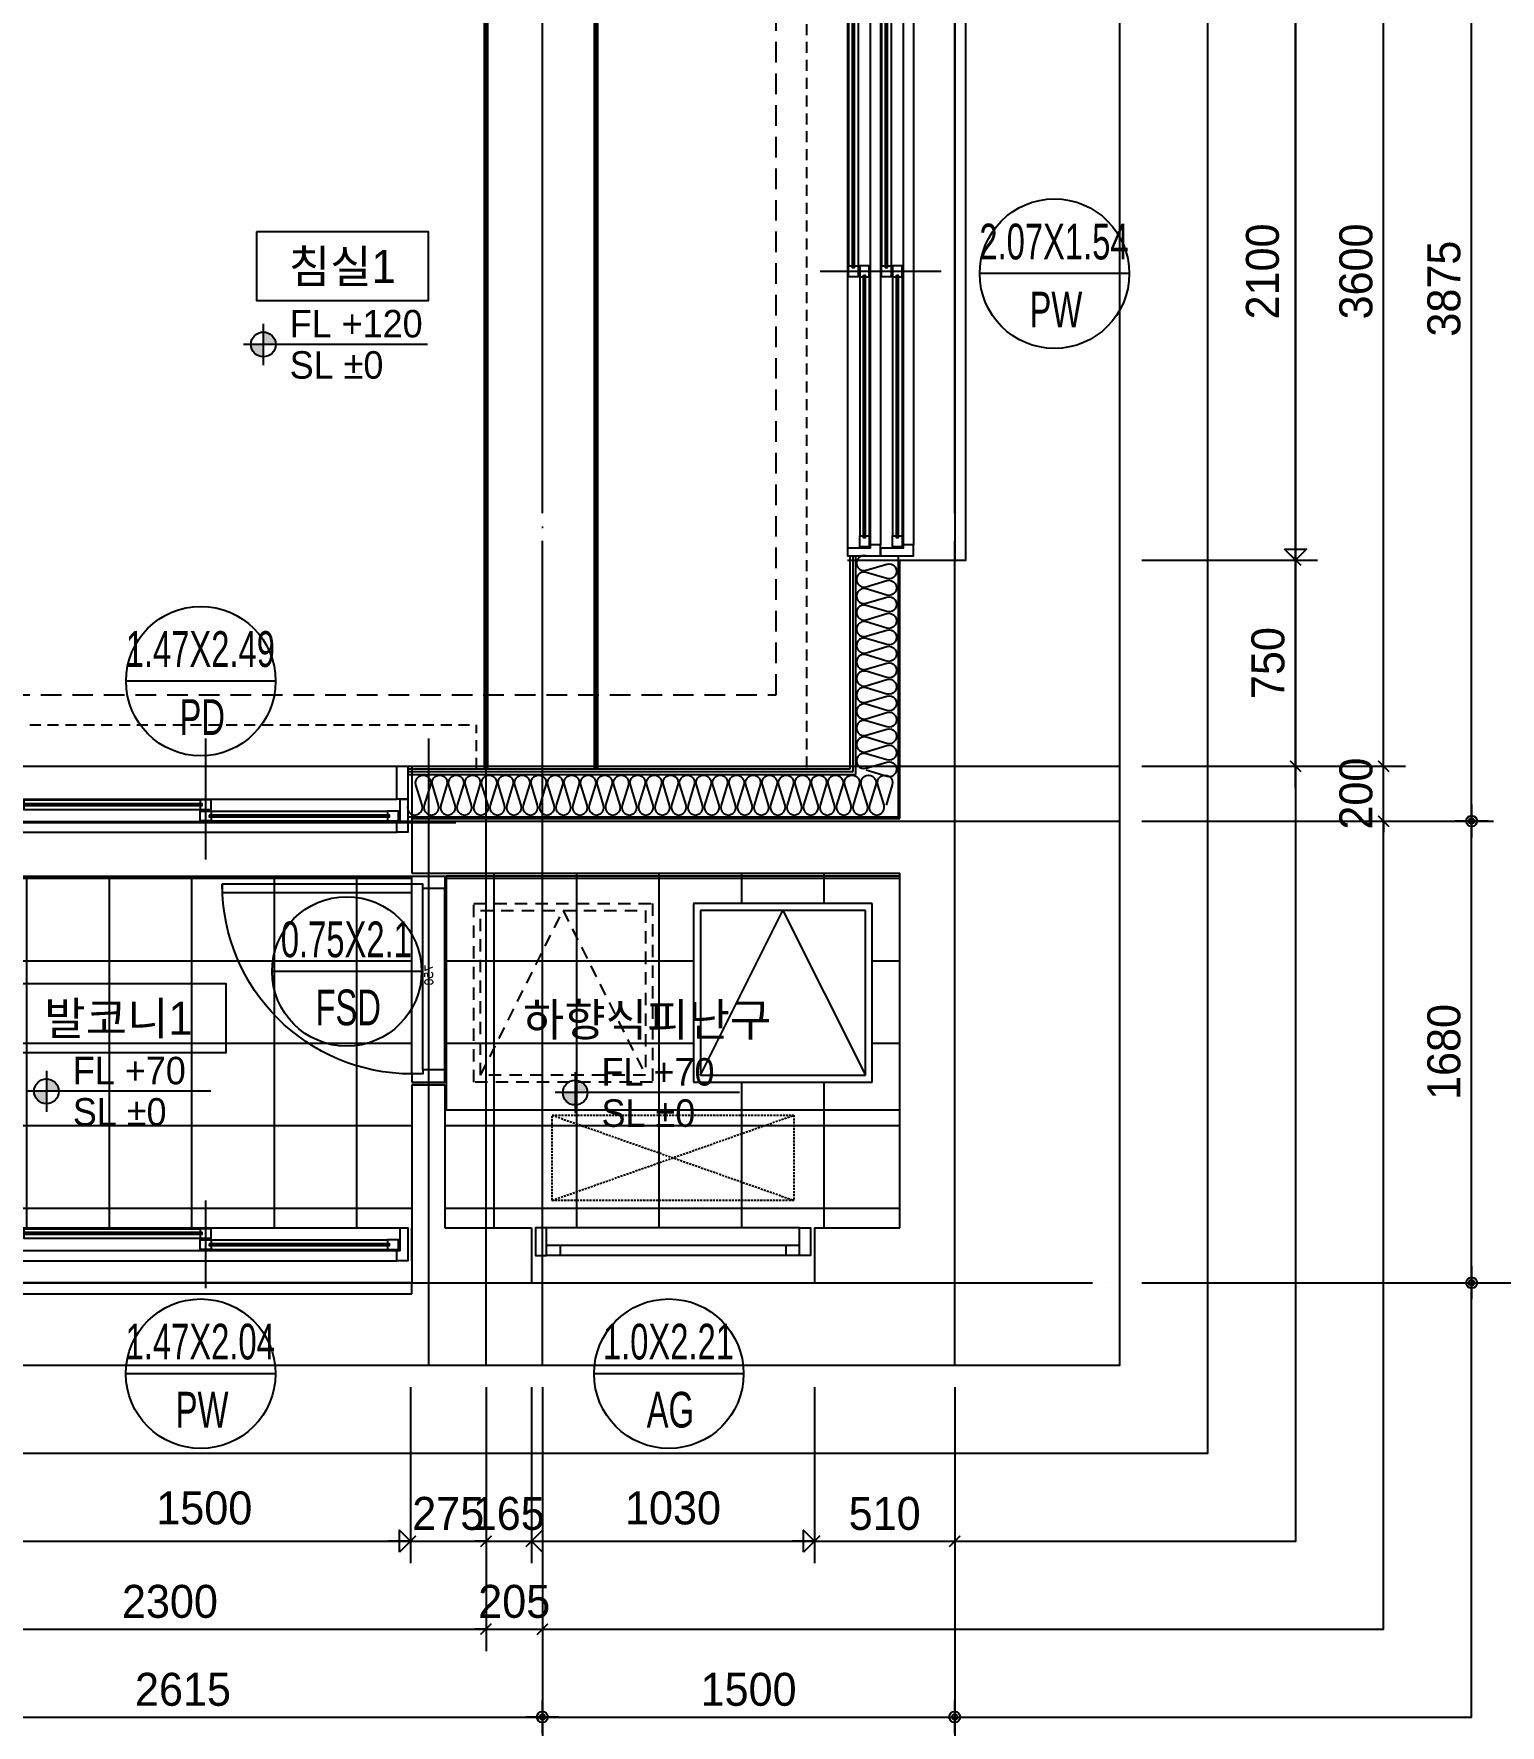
# Model space of a CAD drawing. Header units: millimetres. Extents: x -24416 to 92204, y -190080 to 23760.
# Drawn here: x 69982 to 75316, y -67679 to -61524 of the extents above; entities that cross this region are included whole.
import ezdxf
from ezdxf.enums import TextEntityAlignment as Align
from ezdxf.xclip import XClip

# ---------------------------------------------------------------- set-up
doc = ezdxf.new("R2010")
doc.units = ezdxf.units.MM
doc.header["$LTSCALE"] = 50
doc.header["$XCLIPFRAME"] = 0
for name, pattern in [('AUDIT_D_220706163347-0', [0]), ('CEN', [62, 60, -1, 0, -1]), ('H', [1.3, 0.8, -0.5]), ('HD', [2.5, 1.5, -1]), ('HID', [2.3, 1.5, -0.8]), ('HIDDEN', [9.525, 6.35, -3.175]), ('평면도(기준)$0$CENTER2', [16.25, 15, -0.5, 0.25, -0.5])]:
    doc.linetypes.add(name, pattern=pattern)
doc.layers.get('defpoints').update_dxf_attribs({"color": 139})
for name, color, linetype in [('A-ELE8', 8, 'Continuous'), ('A-레벨', 7, 'AUDIT_D_220706163347-0'), ('A-창호부호', 4, 'Continuous'), ('AA-XXXX-DIMS', 7, 'Continuous'), ('ARDM', 7, 'Continuous'), ('CEN_CON', 1, 'CEN'), ('CEN_WALL', 12, 'CEN'), ('CONC', 2, 'Continuous'), ('dan1', 7, 'HID'), ('DIM', 7, 'AUDIT_D_220706163347-0'), ('DOOR', 4, 'Continuous'), ('ELE3_CON', 7, 'Continuous'), ('ELE4', 4, 'Continuous'), ('ETC', 7, 'Continuous'), ('INS', 8, 'Continuous'), ('SINA-F-FRAME', 4, 'Continuous'), ('WAL', 3, 'Continuous'), ('WAL_DRY', 7, 'Continuous'), ('WIN', 4, 'Continuous'), ('X - 단위세대$0$ETC', 6, 'Continuous'), ('바닥타일', 8, 'Continuous'), ('실명', 3, 'AUDIT_D_220706163347-0'), ('실명박스', 7, 'AUDIT_D_220706163347-0'), ('커튼박스', 6, 'Continuous'), ('평면도(기준)$0$1.EC-F-DOOR', 4, 'Continuous'), ('평면도(기준)$0$1.EC-F-DOOR-F', 4, 'Continuous'), ('확장', 8, 'HIDDEN')]:
    doc.layers.add(name, color=color, linetype=linetype)
for name, color, linetype, plot in [('Def-PrintX', 147, 'Continuous', False), ('Defpoint', 135, 'Continuous', False), ('MC', 135, 'Continuous', False), ('X - 단위세대$0$0_임시', 134, 'Continuous', False)]:
    doc.layers.add(name, color=color, linetype=linetype, plot=plot)
doc.styles.add('HAUD01', font='Dotum.ttf')
doc.styles.get("Standard").update_dxf_attribs({"font": 'txt', "bigfont": 'whgtxt.shx'})
doc.styles.add('맑은고딕', font='malgun.ttf', dxfattribs={"width": 0.9})
doc.dimstyles.new('DIM_40', dxfattribs={"dimscale": 40, "dimtxt": 3, "dimasz": 1, "dimexe": 2, "dimexo": 2, "dimgap": 1, "dimtad": 1, "dimdec": 0, "dimzin": 0, "dimdsep": 46, "dimtxsty": '맑은고딕', "dimblk1": 'DIMDOT', "dimblk2": 'DIMDOT', "dimsah": 1, "dimcen": 0.09, "dimdle": 2, "dimclrd": 7, "dimclre": 7, "dimclrt": 3, "dimadec": 0, "dimazin": 0, "dimtfac": 1, "dimtdec": 0, "dimtix": 1, "dimtmove": 2, "dimatfit": 3, "dimldrblk": 'DIMDOT', "dimfxl": 2, "dimtolj": 1, "dimtzin": 0, "dimarcsym": 0})
doc.dimstyles.new('MCDIM_40', dxfattribs={"dimscale": 40, "dimtxt": 3, "dimasz": 1, "dimexe": 2, "dimexo": 2, "dimgap": 1, "dimtad": 1, "dimdec": 0, "dimzin": 0, "dimdsep": 46, "dimtxsty": '맑은고딕', "dimblk1": 'ARCHTICK', "dimblk2": 'ARCHTICK', "dimsah": 1, "dimcen": 0.09, "dimdle": 2, "dimclrd": 7, "dimclre": 7, "dimclrt": 3, "dimadec": 0, "dimazin": 0, "dimtfac": 1, "dimtdec": 0, "dimtix": 1, "dimtmove": 2, "dimatfit": 3, "dimldrblk": 'ARCHTICK', "dimfxl": 1, "dimtolj": 1, "dimtzin": 0, "dimarcsym": 0})
doc.dimstyles.new('외부80-WIN', dxfattribs={"dimscale": 40, "dimtxt": 3, "dimasz": 1, "dimexe": 2, "dimexo": 2.5, "dimgap": 1.5, "dimtad": 1, "dimdec": 0, "dimzin": 0, "dimdsep": 46, "dimtxsty": '맑은고딕', "dimblk": 'DO2-2', "dimblk1": 'DO2-2', "dimblk2": 'DIMDOT', "dimcen": 0.09, "dimdle": 2, "dimclrd": 7, "dimclre": 7, "dimclrt": 3, "dimadec": 0, "dimazin": 0, "dimtfac": 1, "dimtdec": 0, "dimtix": 1, "dimtmove": 2, "dimatfit": 3, "dimldrblk": 'DO2-2', "dimfxl": 1, "dimtolj": 1, "dimtzin": 0, "dimarcsym": 0})

# ---------------------------------------------------------------- blocks, each defined once
blk = doc.blocks.new('WIN_1500_단창1')
at = {"layer": 'Defpoint'}
for p, q in [((-15, 240), (-15, 0)), ((1485, 240), (1485, 0))]:
    blk.add_line(p, q, dxfattribs=at)
at = {"layer": 'WIN'}
blk.add_line((735, -100), (735, 340), dxfattribs=at)
at = {"layer": 'WIN', "color": 8}
for p, q in [((40, 240), (1430, 240)), ((40, 120), (1430, 120)), ((73, 117), (715, 117)), ((73, 82), (715, 82)), ((755, 76), (1397, 76)), ((40, 38), (1430, 38)), ((755, 41), (1397, 41)), ((40, 0), (1430, 0))]:
    blk.add_line(p, q, dxfattribs=at)
at = {"layer": 'WIN'}
for points in [[(40, 240), (0, 240), (0, 120), (40, 120), (40, 240)], [(1430, 240), (1470, 240), (1470, 120), (1430, 120), (1430, 240)], [(40, 38), (28, 38), (28, 120), (0, 120), (0, 0), (40, 0), (40, 38)], [(73, 96.5), (73, 82), (33, 82), (33, 117), (73, 117), (73, 102.5)], [(66, 102.5), (66, 96.5), (722, 96.5), (722, 102.5), (66, 102.5)], [(715, 96.5), (715, 82), (755, 82), (755, 117), (715, 117), (715, 102.5)], [(755, 55.5), (755, 41), (715, 41), (715, 76), (755, 76), (755, 61.5)], [(1397, 55.5), (1397, 41), (1437, 41), (1437, 76), (1397, 76), (1397, 61.5)], [(1430, 38), (1442, 38), (1442, 120), (1470, 120), (1470, 0), (1430, 0), (1430, 38)], [(748, 61.5), (748, 55.5), (1404, 55.5), (1404, 61.5), (748, 61.5)]]:
    blk.add_lwpolyline(points, dxfattribs=at)
blk = doc.blocks.new('A$C24669fbc')
at = {"layer": 'Defpoint'}
blk.add_lwpolyline([(1650, 850), (0, 850), (0, 0), (1650, 0)], close=True, dxfattribs=at)
at = {"layer": 'ETC', "linetype": 'HD', "ltscale": 0.6}
for points in [[(100, 750), (750, 750), (750, 100), (100, 100)], [(125, 725), (725, 725), (725, 125), (125, 125)]]:
    blk.add_lwpolyline(points, close=True, dxfattribs=at)
at = {"layer": 'ETC', "linetype": 'HD', "ltscale": 10}
for points in [[(1550, 750), (900, 750), (900, 100), (1550, 100)], [(1525, 725), (925, 725), (925, 125), (1525, 125)]]:
    blk.add_lwpolyline(points, close=True, dxfattribs=at)
at = {"layer": 'ETC', "linetype": 'HD', "ltscale": 0.6}
blk.add_lwpolyline([(125, 125), (425, 725), (725, 125)], dxfattribs=at)
at = {"layer": 'ETC', "linetype": 'HD', "ltscale": 10}
blk.add_lwpolyline([(925, 125), (1225, 725), (1525, 125)], dxfattribs=at)
blk = doc.blocks.new('WIN_이중창_2100')
at = {"layer": 'Defpoint'}
for p, q in [((-15, 240), (-15, 0)), ((2085, 240), (2085, 0))]:
    blk.add_line(p, q, dxfattribs=at)
at = {"layer": 'WIN'}
blk.add_line((1035, -100), (1035, 340), dxfattribs=at)
at = {"layer": 'WIN', "color": 8}
for p, q in [((2042, 240), (28, 240)), ((1015, 196), (73, 196)), ((1997, 237), (1055, 237)), ((1997, 202), (1055, 202)), ((2030, 158), (40, 158)), ((1015, 161), (73, 161)), ((2030, 120), (40, 120)), ((1015, 76), (73, 76)), ((1997, 117), (1055, 117)), ((1997, 82), (1055, 82)), ((2030, 38), (40, 38)), ((2030, 0), (40, 0)), ((1015, 41), (73, 41))]:
    blk.add_line(p, q, dxfattribs=at)
at = {"layer": 'WIN'}
for points in [[(40, 158), (28, 158), (28, 240), (0, 240), (0, 120), (40, 120), (40, 158)], [(73, 175.5), (73, 161), (33, 161), (33, 196), (73, 196), (73, 181.5)], [(1055, 216.5), (1055, 202), (1015, 202), (1015, 237), (1055, 237), (1055, 222.5)], [(1015, 175.5), (1015, 161), (1055, 161), (1055, 196), (1015, 196), (1015, 181.5)], [(2004, 222.5), (2004, 216.5), (1048, 216.5), (1048, 222.5), (2004, 222.5)], [(1997, 216.5), (1997, 202), (2037, 202), (2037, 237), (1997, 237), (1997, 222.5)], [(2030, 158), (2042, 158), (2042, 240), (2070, 240), (2070, 120), (2030, 120), (2030, 158)], [(1022, 181.5), (1022, 175.5), (66, 175.5), (66, 181.5), (1022, 181.5)], [(40, 38), (28, 38), (28, 120), (0, 120), (0, 0), (40, 0), (40, 38)], [(73, 55.5), (73, 41), (33, 41), (33, 76), (73, 76), (73, 61.5)], [(1055, 96.5), (1055, 82), (1015, 82), (1015, 117), (1055, 117), (1055, 102.5)], [(1015, 55.5), (1015, 41), (1055, 41), (1055, 76), (1015, 76), (1015, 61.5)], [(2004, 102.5), (2004, 96.5), (1048, 96.5), (1048, 102.5), (2004, 102.5)], [(1997, 96.5), (1997, 82), (2037, 82), (2037, 117), (1997, 117), (1997, 102.5)], [(2030, 38), (2042, 38), (2042, 120), (2070, 120), (2070, 0), (2030, 0), (2030, 38)], [(1022, 61.5), (1022, 55.5), (66, 55.5), (66, 61.5), (1022, 61.5)]]:
    blk.add_lwpolyline(points, dxfattribs=at)
blk = doc.blocks.new('실외기창_1000')
at = {"layer": 'WIN', "color": 8}
blk.add_line((960, 100), (40, 100), dxfattribs=at)
at = {"layer": 'WIN'}
for p, q in [((960, 36), (40, 36)), ((960, 0), (40, 0)), ((90, 36), (90, 0)), ((910, 36), (910, 0))]:
    blk.add_line(p, q, dxfattribs=at)
for points in [[(40, 100), (0, 100), (0, 0), (40, 0)], [(960, 100), (1000, 100), (1000, 0), (960, 0)]]:
    blk.add_lwpolyline(points, close=True, dxfattribs=at)
blk = doc.blocks.new('A$C8273e713')
at = {"layer": 'A-ELE8', "linetype": 'HID', "ltscale": 0.1}
for p, q in [((0, 310), (880, 0)), ((0, 0), (880, 310))]:
    blk.add_line(p, q, dxfattribs=at)
blk.add_lwpolyline([(0, 310), (880, 310), (880, 0), (0, 0)], close=True, dxfattribs=at)
blk = doc.blocks.new('insul1')
blk.add_lwpolyline([(0, 0.25, 1.344031), (0.35, 0.25), (0.2, 0.75, -1.344031), (0.55, 0.75), (0.4, 0.25)], format="xyb")
blk = doc.blocks.new('SD_750')
at = {"layer": 'DOOR'}
for p, q in [((720, 120), (30, 120)), ((705, 80), (45, 80)), ((705, 0), (45, 0))]:
    blk.add_line(p, q, dxfattribs=at)
for points in [[(30, 120), (30, 810), (60, 810), (60, 120), (30, 120)], [(0, 120), (0, 0), (45, 0), (45, 80), (30, 80), (30, 120), (0, 120)], [(750, 120), (750, 0), (705, 0), (705, 80), (720, 80), (720, 120), (750, 120)]]:
    blk.add_lwpolyline(points, dxfattribs=at)
blk.add_arc((30, 120), 690, 0, 90, dxfattribs=at)
at = {"layer": 'X - 단위세대$0$0_임시'}
for p, q in [((-10, 120), (-10, 0)), ((760, 120), (760, 0))]:
    blk.add_line(p, q, dxfattribs=at)
at = {"layer": 'Def-PrintX'}
blk.add_text('750', height=30, dxfattribs=at).set_placement((360, 58.1), align=Align.MIDDLE)
blk = doc.blocks.new('WIN_1500_단창2')
at = {"layer": 'Defpoint'}
for p, q in [((-15, 120), (-15, 0)), ((1485, 120), (1485, 0))]:
    blk.add_line(p, q, dxfattribs=at)
at = {"layer": 'WIN'}
blk.add_line((735, 220), (735, -100), dxfattribs=at)
at = {"layer": 'WIN', "color": 8}
for p, q in [((1430, 120), (40, 120)), ((1430, 82), (40, 82)), ((715, 79), (73, 79)), ((1442, 0), (28, 0)), ((715, 44), (73, 44)), ((1397, 38), (755, 38)), ((1397, 3), (755, 3))]:
    blk.add_line(p, q, dxfattribs=at)
at = {"layer": 'WIN'}
for points in [[(40, 82), (28, 82), (28, 0), (0, 0), (0, 120), (40, 120), (40, 82)], [(73, 64.5), (73, 79), (33, 79), (33, 44), (73, 44), (73, 58.5)], [(722, 58.5), (722, 64.5), (66, 64.5), (66, 58.5), (722, 58.5)], [(715, 64.5), (715, 79), (755, 79), (755, 44), (715, 44), (715, 58.5)], [(1430, 82), (1442, 82), (1442, 0), (1470, 0), (1470, 120), (1430, 120), (1430, 82)], [(755, 23.5), (755, 38), (715, 38), (715, 3), (755, 3), (755, 17.5)], [(1404, 17.5), (1404, 23.5), (748, 23.5), (748, 17.5), (1404, 17.5)], [(1397, 23.5), (1397, 38), (1437, 38), (1437, 3), (1397, 3), (1397, 17.5)]]:
    blk.add_lwpolyline(points, dxfattribs=at)
blk = doc.blocks.new('A$C65D858C3')
at = {"layer": '평면도(기준)$0$1.EC-F-DOOR', "color": 8}
for points in [[(80.8, 920), (80.8, 970), (260.8, 970), (260.8, 950), (100.8, 950), (100.8, 920)], [(80.8, 863.9), (80.8, 813.9), (260.8, 813.9), (260.8, 833.9), (100.8, 833.9), (100.8, 863.9)]]:
    blk.add_lwpolyline(points, dxfattribs=at)
at = {"layer": '평면도(기준)$0$1.EC-F-DOOR'}
blk.add_lwpolyline([(840.4, 910), (0.8, 910), (0.8, 874), (840.4, 874), (840.4, 910)], dxfattribs=at)
at = {"layer": '평면도(기준)$0$1.EC-F-DOOR', "color": 8}
for points in [[(120.8, 910), (60.8, 910), (60.8, 920), (120.8, 920)], [(120.8, 874), (60.8, 874), (60.8, 864), (120.8, 864)]]:
    blk.add_lwpolyline(points, close=True, dxfattribs=at)
at = {"layer": '평면도(기준)$0$1.EC-F-DOOR', "color": 1, "linetype": '평면도(기준)$0$CENTER2', "ltscale": 6}
blk.add_arc((840.6, 910.6), 840.6, 182.49818, 269.98243, dxfattribs=at)
at = {"layer": '평면도(기준)$0$1.EC-F-DOOR-F'}
for points in [[(828.4, 980), (828.4, 920), (840.4, 920), (840.4, 980)], [(1050.4, 940), (1050.4, 910), (840.4, 910), (840.4, 940)], [(1050.4, 920), (1050.4, 940), (1050.4, 980), (1068.4, 980), (1068.4, 920)], [(1040.4, 910), (1040.4, 900), (880.4, 900), (880.4, 910)], [(1050.4, 40), (1050.4, 70), (840.4, 70), (840.4, 40)], [(1040.4, 70), (1040.4, 80), (880.4, 80), (880.4, 70)], [(828.4, 60), (828.4, 0), (840.4, 0), (840.4, 60)]]:
    blk.add_lwpolyline(points, close=True, dxfattribs=at)
blk.add_lwpolyline([(1068.4, 0), (1068.4, 60), (1050.4, 60), (1050.4, 10), (1065.4, 10), (1065.4, 0), (1068.4, 0)], dxfattribs=at)
blk = doc.blocks.new('U-84B(확장)')
at = {"layer": '바닥타일'}
h = blk.add_hatch(dxfattribs=at)
h.set_pattern_fill('_USER', color=256, scale=300, double=1, pattern_type=0)
h.set_pattern_definition([(2e-15, (498656.77, 179302.88), (0, 300), []), (90, (498656.77, 179302.88), (-300, 2e-14), [])])
h.paths.add_polyline_path([(11135, 1180), (10935, 1180), (10935, 200), (12925, 200), (12925, 1480), (11135, 1480)])
h = blk.add_hatch(dxfattribs=at)
h.set_pattern_fill('_USER', color=256, scale=300, double=1, pattern_type=0)
h.set_pattern_definition([(2e-15, (499156.77, 179302.88), (0, 300), []), (90, (499156.77, 179302.88), (-300, 2e-14), [])])
h.paths.add_polyline_path([(13950, 1380), (14600, 1380), (14600, 730), (13950, 730)], flags=16)
h.paths.add_polyline_path([(14700, 200), (14700, 1490), (13045, 1490), (13045, 200)])
at = {"layer": 'CEN_CON'}
for p, q in [((14900, -300), (14900, 12030)), ((12825, 1680), (15500, 1680)), ((0, 0), (15500, 0))]:
    blk.add_line(p, q, dxfattribs=at)
at = {"layer": 'CEN_WALL'}
for p, q in [((13400, -300), (13400, 5980)), ((12985, 1980), (12985, -300)), ((10575, 1675), (13085, 1675))]:
    blk.add_line(p, q, dxfattribs=at)
at = {"layer": 'CONC'}
for p, q in [((14700, 1690), (14700, 2630)), ((14700, 2630), (14900, 2630)), ((14900, 0), (14900, 2630)), ((12925, 1690), (14700, 1690)), ((12925, 1690), (12925, 1490)), ((12925, 1490), (14700, 1490)), ((14700, 200), (14700, 1490)), ((12925, 720), (12925, 0)), ((13045, 720), (12925, 720)), ((13045, 720), (13045, 200)), ((13045, 200), (13360, 200)), ((13360, 200), (13360, 0)), ((14390, 200), (14700, 200)), ((14390, 200), (14390, 0)), ((12925, 0), (13360, 0)), ((14390, 0), (14900, 0))]:
    blk.add_line(p, q, dxfattribs=at)
at = {"layer": 'dan1'}
blk.add_lwpolyline([(10885, 2140), (14250, 2140), (14250, 8110), (11335, 8110), (11335, 7210), (10885, 7210)], dxfattribs=at)
at = {"layer": 'ELE3_CON'}
for p, q in [((14900, 4730), (14900, 2630)), ((11425, 0), (12925, 0)), ((13360, 0), (14390, 0))]:
    blk.add_line(p, q, dxfattribs=at)
at = {"layer": 'ELE4'}
blk.add_line((11445, 1480), (12925, 1480), dxfattribs=at)
at = {"layer": 'INS'}
for p, q in [((14540, 1850), (14540, 2645)), ((14695, 1695), (14695, 2645)), ((12910, 1850), (14540, 1850)), ((12910, 1695), (14695, 1695))]:
    blk.add_line(p, q, dxfattribs=at)
at = {"layer": 'MC'}
for p, q in [((13195, -300), (13195, 5980)), ((10575, 1880), (15500, 1880))]:
    blk.add_line(p, q, dxfattribs=at)
at = {"layer": 'WAL'}
blk.add_line((13025, 720), (12945, 720), dxfattribs=at)
at = {"layer": 'WAL_DRY'}
for p, q in [((14520, 1870), (14520, 2645)), ((14530, 1860), (14530, 2645)), ((12910, 1870), (14520, 1870)), ((12910, 1860), (14530, 1860))]:
    blk.add_line(p, q, dxfattribs=at)
at = {"layer": 'X - 단위세대$0$ETC'}
for points in [[(14940, 4730), (14900, 4730), (14900, 2630), (14940, 2630), (14940, 4730)], [(12925, -40), (12925, 0), (11425, 0), (11425, -40), (12925, -40)]]:
    blk.add_lwpolyline(points, dxfattribs=at)
at = {"layer": '커튼박스', "linetype": 'H'}
for p, q in [((14360, 5490), (14360, 1870)), ((10885, 2030), (13160, 2030)), ((13160, 1870), (13160, 2030))]:
    blk.add_line(p, q, dxfattribs=at)
at = {"layer": '확장', "ltscale": 0.5, "const_width": 20, "flags": 128}
for points in [[(12975, 8380), (12975, 5880), (13595, 5880), (13595, 1870)], [(12565, 5480), (13195, 5480), (13195, 1870)]]:
    blk.add_lwpolyline(points, dxfattribs=at)
blk.add_blockref('실외기창_1000', (13375, 100))
at = {"layer": 'A-ELE8', "linetype": 'HID', "ltscale": 0.1}
blk.add_blockref('A$C8273e713', (13435, 300), dxfattribs=at)
at = {"layer": 'DOOR', "xscale": -1, "rotation": 90}
blk.add_blockref('SD_750', (13045, 1480), dxfattribs=at)
at = {"layer": 'ETC', "linetype": 'HD', "ltscale": 10}
blk.add_blockref('A$C24669fbc', (13050, 630), dxfattribs=at)
at = {"layer": 'INS', "xscale": 150, "yscale": 150, "zscale": 150, "rotation": 270, "row_count": 1, "column_count": 13, "row_spacing": 0, "column_spacing": 60}
blk.add_blockref('insul1', (14540, 2645), dxfattribs=at)
at = {"layer": 'INS', "xscale": 150, "yscale": 150, "zscale": 150, "row_count": 1, "column_count": 29, "row_spacing": 0, "column_spacing": 60}
blk.add_blockref('insul1', (12910, 1700), dxfattribs=at)
at = {"layer": 'SINA-F-FRAME', "xscale": -1}
blk.add_blockref('A$C65D858C3', (11725.4, 4510), dxfattribs=at)
at = {"layer": 'WIN'}
for name, p, rotation in [('WIN_이중창_2100', (14750, 2645), 90), ('WIN_1500_단창2', (12910, 200), 180)]:
    blk.add_blockref(name, p, dxfattribs=dict(at, rotation=rotation))
blk.add_blockref('WIN_1500_단창1', (11440, 1640), dxfattribs=at)
blk = doc.blocks.new('A$C4D377245')
at = {"layer": 'A-창호부호'}
blk.add_line((675.4, 345), (14.6, 345), dxfattribs=at)
blk.add_circle((345, 345), 330.4, dxfattribs=at)
blk = doc.blocks.new('A$Cb33ca4a3')
at = {"layer": 'A-레벨'}
h = blk.add_hatch(color=256, dxfattribs=at)
h.paths.add_polyline_path([(70816.8, -86459.5), (70816.8, -86414.5), (70771.8, -86414.5, 0.414214)])
h.paths.add_polyline_path([(70816.8, -86369.5), (70816.8, -86414.5), (70861.8, -86414.5, 0.414214)])
h = blk.add_hatch(color=256, dxfattribs=at)
h.paths.add_polyline_path([(70027.9, -89177.2), (70027.9, -89132.2), (69982.9, -89132.2, 0.414214)])
h.paths.add_polyline_path([(70027.9, -89087.2), (70027.9, -89132.2), (70072.9, -89132.2, 0.414214)])
h = blk.add_hatch(color=256, dxfattribs=at)
h.paths.add_polyline_path([(71951.1, -89181.9), (71951.1, -89136.9), (71906.1, -89136.9, 0.414214)])
h.paths.add_polyline_path([(71951.1, -89091.9), (71951.1, -89136.9), (71996.1, -89136.9, 0.414214)])
for p, q in [((70816.8, -86339.5), (70816.8, -86489.5)), ((71414.4, -86414.5), (70744.8, -86414.5)), ((70027.9, -89057.2), (70027.9, -89207.2)), ((71951.1, -89061.9), (71951.1, -89211.9)), ((70625.5, -89132.2), (69955.9, -89132.2)), ((72548.8, -89136.9), (71879.1, -89136.9))]:
    blk.add_line(p, q, dxfattribs=at)
for centre in [(70816.8, -86414.5), (70027.9, -89132.2), (71951.1, -89136.9)]:
    blk.add_circle(centre, 45, dxfattribs=at)
at = {"layer": 'A-레벨', "color": 4, "style": 'HAUD01'}
for s, p in [('FL +120', (70912.8, -86388.9)), ('SL %%P0', (70912.8, -86539.1)), ('FL +70', (70123.9, -89106.7)), ('FL +70', (72047.2, -89111.3)), ('SL %%P0', (70123.9, -89256.9)), ('SL %%P0', (72047.2, -89261.5))]:
    blk.add_text(s, height=100, dxfattribs=at).set_placement(p)
blk = doc.blocks.new('DIMDOT')
at = {"layer": 'AA-XXXX-DIMS'}
for p, q in [((-1.5, 0), (1.5, 0)), ((0, -1.5), (0, 1.5))]:
    blk.add_line(p, q, dxfattribs=at)
for radius in [0.5, 0.25]:
    blk.add_circle((0, 0), radius, dxfattribs=at)
blk = doc.blocks.new('*D424')
at = {"layer": 'defpoints', "color": 0, "transparency": 16777216}
for p in [(23778.2, -77979), (25378.2, -77979), (23778.2, -89829)]:
    blk.add_point(p, dxfattribs=at)
at = {"layer": 'DIM', "color": 7, "lineweight": -2, "transparency": 16777216}
for p, q in [((23858.2, -77979), (25458.2, -77979)), ((25378.2, -89789), (25378.2, -78019)), ((23858.2, -89829), (25458.2, -89829))]:
    blk.add_line(p, q, dxfattribs=at)
at = {"layer": 'DIM', "color": 7, "lineweight": -2, "transparency": 16777216, "xscale": 40, "yscale": 40, "zscale": 40}
for p, rotation in [((25378.2, -77979), 90), ((25378.2, -89829), 270)]:
    blk.add_blockref('DIMDOT', p, dxfattribs=dict(at, rotation=rotation))
at = {"layer": 'DIM', "color": 3, "transparency": 16777216, "insert": (25278.1, -83904), "char_height": 120, "attachment_point": 5, "rotation": 90, "style": 'HAUD01'}
blk.add_mtext('\\A1;11850', dxfattribs=at)
blk = doc.blocks.new('*D425')
at = {"layer": 'defpoints', "color": 0, "transparency": 16777216}
for p in [(23778.2, -88149), (25058.2, -88149), (23778.2, -89829)]:
    blk.add_point(p, dxfattribs=at)
at = {"layer": 'DIM', "color": 7, "lineweight": -2, "transparency": 16777216}
for p, q in [((23858.2, -88149), (25138.2, -88149)), ((25058.2, -89789), (25058.2, -88189)), ((23858.2, -89829), (25138.2, -89829))]:
    blk.add_line(p, q, dxfattribs=at)
at = {"layer": 'DIM', "color": 7, "lineweight": -2, "transparency": 16777216, "xscale": 40, "yscale": 40, "zscale": 40}
for p, rotation in [((25058.2, -88149), 90), ((25058.2, -89829), 270)]:
    blk.add_blockref('DIMDOT', p, dxfattribs=dict(at, rotation=rotation))
at = {"layer": 'DIM', "color": 3, "transparency": 16777216, "insert": (24958.1, -88989), "char_height": 120, "attachment_point": 5, "rotation": 90, "style": 'HAUD01'}
blk.add_mtext('\\A1;1680', dxfattribs=at)
blk = doc.blocks.new('*D426')
at = {"layer": 'defpoints', "color": 0, "transparency": 16777216}
for p in [(23778.2, -84274), (25058.2, -84274), (23778.2, -88149)]:
    blk.add_point(p, dxfattribs=at)
at = {"layer": 'DIM', "color": 7, "lineweight": -2, "transparency": 16777216}
for p, q in [((23858.2, -84274), (25138.2, -84274)), ((25058.2, -88109), (25058.2, -84314)), ((23858.2, -88149), (25138.2, -88149))]:
    blk.add_line(p, q, dxfattribs=at)
at = {"layer": 'DIM', "color": 7, "lineweight": -2, "transparency": 16777216, "xscale": 40, "yscale": 40, "zscale": 40}
for p, rotation in [((25058.2, -84274), 90), ((25058.2, -88149), 270)]:
    blk.add_blockref('DIMDOT', p, dxfattribs=dict(at, rotation=rotation))
at = {"layer": 'DIM', "color": 3, "transparency": 16777216, "insert": (24958.1, -86211.5), "char_height": 120, "attachment_point": 5, "rotation": 90, "style": 'HAUD01'}
blk.add_mtext('\\A1;3875', dxfattribs=at)
blk = doc.blocks.new('_ArchTick')
at = {"color": 0, "linetype": 'ByBlock', "const_width": 0.15}
blk.add_lwpolyline([(-0.5, -0.5), (0.5, 0.5)], dxfattribs=at)
blk = doc.blocks.new('*D430')
at = {"layer": 'defpoints', "color": 0, "transparency": 16777216}
for p in [(23778.2, -87949), (24738.2, -87949), (23778.2, -88149)]:
    blk.add_point(p, dxfattribs=at)
at = {"layer": 'DIM', "color": 7, "lineweight": -2, "transparency": 16777216}
for p, q in [((24738.2, -87949), (24738.2, -87909)), ((23858.2, -87949), (24818.2, -87949)), ((24738.2, -88149), (24738.2, -87949)), ((23858.2, -88149), (24818.2, -88149)), ((24738.2, -88149), (24738.2, -88189))]:
    blk.add_line(p, q, dxfattribs=at)
at = {"layer": 'DIM', "color": 7, "lineweight": -2, "transparency": 16777216, "xscale": 40, "yscale": 40, "zscale": 40}
for p, rotation in [((24738.2, -87949), 270), ((24738.2, -88149), 90)]:
    blk.add_blockref('_ArchTick', p, dxfattribs=dict(at, rotation=rotation))
at = {"layer": 'DIM', "color": 3, "transparency": 16777216, "insert": (24638.1, -88049), "char_height": 120, "attachment_point": 5, "rotation": 90, "style": 'HAUD01'}
blk.add_mtext('\\A1;200', dxfattribs=at)
blk = doc.blocks.new('*D431')
at = {"layer": 'defpoints', "color": 0, "transparency": 16777216}
for p in [(23778.2, -84349), (24738.2, -84349), (23778.2, -87949)]:
    blk.add_point(p, dxfattribs=at)
at = {"layer": 'DIM', "color": 7, "lineweight": -2, "transparency": 16777216}
for p, q in [((24738.2, -88029), (24738.2, -84269)), ((23858.2, -84349), (24818.2, -84349)), ((23858.2, -87949), (24818.2, -87949))]:
    blk.add_line(p, q, dxfattribs=at)
at = {"layer": 'DIM', "color": 7, "lineweight": -2, "transparency": 16777216, "xscale": 40, "yscale": 40, "zscale": 40}
for p, rotation in [((24738.2, -84349), 90), ((24738.2, -87949), 270)]:
    blk.add_blockref('_ArchTick', p, dxfattribs=dict(at, rotation=rotation))
at = {"layer": 'DIM', "color": 3, "transparency": 16777216, "insert": (24638.1, -86149), "char_height": 120, "attachment_point": 5, "rotation": 90, "style": 'HAUD01'}
blk.add_mtext('\\A1;3600', dxfattribs=at)
blk = doc.blocks.new('*D433')
at = {"layer": 'defpoints', "color": 0, "transparency": 16777216}
for p in [(23778.2, -87199), (24418.2, -87199), (23778.2, -87949)]:
    blk.add_point(p, dxfattribs=at)
at = {"layer": 'DIM', "color": 7, "lineweight": -2, "transparency": 16777216}
for p, q in [((24418.2, -88029), (24418.2, -87119)), ((23858.2, -87199), (24498.2, -87199)), ((23858.2, -87949), (24498.2, -87949))]:
    blk.add_line(p, q, dxfattribs=at)
at = {"layer": 'DIM', "color": 7, "lineweight": -2, "transparency": 16777216, "xscale": 40, "yscale": 40, "zscale": 40}
for p, rotation in [((24418.2, -87199), 90), ((24418.2, -87949), 270)]:
    blk.add_blockref('_ArchTick', p, dxfattribs=dict(at, rotation=rotation))
at = {"layer": 'DIM', "color": 3, "transparency": 16777216, "insert": (24318.1, -87574), "char_height": 120, "attachment_point": 5, "rotation": 90, "style": 'HAUD01'}
blk.add_mtext('\\A1;750', dxfattribs=at)
blk = doc.blocks.new('DO2-2')
at = {"layer": 'ARDM'}
blk.add_line((0, 0), (-2, 0), dxfattribs=at)
blk.add_lwpolyline([(-1, -1), (-1, 1), (0, 0)], close=True, dxfattribs=at)
blk = doc.blocks.new('*D434')
at = {"layer": 'defpoints', "color": 0, "transparency": 16777216}
for p in [(23778.2, -85099), (24418.2, -85099), (23778.2, -87199)]:
    blk.add_point(p, dxfattribs=at)
at = {"layer": 'DIM', "color": 7, "lineweight": -2, "transparency": 16777216}
for p, q in [((23878.2, -85099), (24498.2, -85099)), ((24418.2, -87159), (24418.2, -85139)), ((23878.2, -87199), (24498.2, -87199))]:
    blk.add_line(p, q, dxfattribs=at)
at = {"layer": 'DIM', "color": 7, "lineweight": -2, "transparency": 16777216, "xscale": 40, "yscale": 40, "zscale": 40}
for p, rotation in [((24418.2, -85099), 90), ((24418.2, -87199), 270)]:
    blk.add_blockref('DO2-2', p, dxfattribs=dict(at, rotation=rotation))
at = {"layer": 'DIM', "color": 3, "transparency": 16777216, "insert": (24298.1, -86149), "char_height": 120, "attachment_point": 5, "rotation": 90, "style": 'HAUD01'}
blk.add_mtext('\\A1;2100', dxfattribs=at)
blk = doc.blocks.new('*D442')
at = {"layer": 'defpoints', "color": 0, "transparency": 16777216}
for p in [(8278.2, -90129), (23178.2, -90129), (23178.2, -91729)]:
    blk.add_point(p, dxfattribs=at)
at = {"layer": 'DIM', "color": 7, "lineweight": -2, "transparency": 16777216}
for p, q in [((8278.2, -90209), (8278.2, -91809)), ((23178.2, -90209), (23178.2, -91809)), ((8318.2, -91729), (23138.2, -91729))]:
    blk.add_line(p, q, dxfattribs=at)
at = {"layer": 'DIM', "color": 7, "lineweight": -2, "transparency": 16777216, "xscale": 40, "yscale": 40, "zscale": 40, "rotation": 180}
blk.add_blockref('DIMDOT', (8278.2, -91729), dxfattribs=at)
at = {"layer": 'DIM', "color": 7, "lineweight": -2, "transparency": 16777216, "xscale": 40, "yscale": 40, "zscale": 40}
blk.add_blockref('DIMDOT', (23178.2, -91729), dxfattribs=at)
at = {"layer": 'DIM', "color": 3, "transparency": 16777216, "insert": (15728.2, -91628.9), "char_height": 120, "attachment_point": 5, "style": 'HAUD01'}
blk.add_mtext('\\A1;14900', dxfattribs=at)
blk = doc.blocks.new('*D446')
at = {"layer": 'defpoints', "color": 0, "transparency": 16777216}
for p in [(19063.2, -90129), (21678.2, -90129), (21678.2, -91409)]:
    blk.add_point(p, dxfattribs=at)
at = {"layer": 'DIM', "color": 7, "lineweight": -2, "transparency": 16777216}
for p, q in [((19063.2, -90209), (19063.2, -91489)), ((21678.2, -90209), (21678.2, -91489)), ((19103.2, -91409), (21638.2, -91409))]:
    blk.add_line(p, q, dxfattribs=at)
at = {"layer": 'DIM', "color": 7, "lineweight": -2, "transparency": 16777216, "xscale": 40, "yscale": 40, "zscale": 40, "rotation": 180}
blk.add_blockref('DIMDOT', (19063.2, -91409), dxfattribs=at)
at = {"layer": 'DIM', "color": 7, "lineweight": -2, "transparency": 16777216, "xscale": 40, "yscale": 40, "zscale": 40}
blk.add_blockref('DIMDOT', (21678.2, -91409), dxfattribs=at)
at = {"layer": 'DIM', "color": 3, "transparency": 16777216, "insert": (20370.7, -91308.9), "char_height": 120, "attachment_point": 5, "style": 'HAUD01'}
blk.add_mtext('\\A1;2615', dxfattribs=at)
blk = doc.blocks.new('*D457')
at = {"layer": 'defpoints', "color": 0, "transparency": 16777216}
for p in [(19173.2, -90129), (21473.2, -90129), (21473.2, -91089)]:
    blk.add_point(p, dxfattribs=at)
at = {"layer": 'DIM', "color": 7, "lineweight": -2, "transparency": 16777216}
for p, q in [((19173.2, -90209), (19173.2, -91169)), ((21473.2, -90209), (21473.2, -91169)), ((19093.2, -91089), (21553.2, -91089))]:
    blk.add_line(p, q, dxfattribs=at)
at = {"layer": 'DIM', "color": 7, "lineweight": -2, "transparency": 16777216, "xscale": 40, "yscale": 40, "zscale": 40, "rotation": 180}
blk.add_blockref('_ArchTick', (19173.2, -91089), dxfattribs=at)
at = {"layer": 'DIM', "color": 7, "lineweight": -2, "transparency": 16777216, "xscale": 40, "yscale": 40, "zscale": 40}
blk.add_blockref('_ArchTick', (21473.2, -91089), dxfattribs=at)
at = {"layer": 'DIM', "color": 3, "transparency": 16777216, "insert": (20323.2, -90988.9), "char_height": 120, "attachment_point": 5, "style": 'HAUD01'}
blk.add_mtext('\\A1;2300', dxfattribs=at)
blk = doc.blocks.new('*D458')
at = {"layer": 'defpoints', "color": 0, "transparency": 16777216}
for p in [(21473.2, -90129), (21678.2, -90129), (21678.2, -91089)]:
    blk.add_point(p, dxfattribs=at)
at = {"layer": 'DIM', "color": 7, "lineweight": -2, "transparency": 16777216}
for p, q in [((21473.2, -90209), (21473.2, -91169)), ((21678.2, -90209), (21678.2, -91169)), ((21473.2, -91089), (21433.2, -91089)), ((21473.2, -91089), (21678.2, -91089)), ((21678.2, -91089), (21718.2, -91089))]:
    blk.add_line(p, q, dxfattribs=at)
at = {"layer": 'DIM', "color": 7, "lineweight": -2, "transparency": 16777216, "xscale": 40, "yscale": 40, "zscale": 40}
blk.add_blockref('_ArchTick', (21473.2, -91089), dxfattribs=at)
at = {"layer": 'DIM', "color": 7, "lineweight": -2, "transparency": 16777216, "xscale": 40, "yscale": 40, "zscale": 40, "rotation": 180}
blk.add_blockref('_ArchTick', (21678.2, -91089), dxfattribs=at)
at = {"layer": 'DIM', "color": 3, "transparency": 16777216, "insert": (21575.7, -90988.9), "char_height": 120, "attachment_point": 5, "style": 'HAUD01'}
blk.add_mtext('\\A1;205', dxfattribs=at)
blk = doc.blocks.new('*D459')
at = {"layer": 'defpoints', "color": 0, "transparency": 16777216}
for p in [(21678.2, -90129), (23178.2, -90129), (23178.2, -91409)]:
    blk.add_point(p, dxfattribs=at)
at = {"layer": 'DIM', "color": 7, "lineweight": -2, "transparency": 16777216}
for p, q in [((21678.2, -90209), (21678.2, -91489)), ((23178.2, -90209), (23178.2, -91489)), ((21718.2, -91409), (23138.2, -91409))]:
    blk.add_line(p, q, dxfattribs=at)
at = {"layer": 'DIM', "color": 7, "lineweight": -2, "transparency": 16777216, "xscale": 40, "yscale": 40, "zscale": 40, "rotation": 180}
blk.add_blockref('DIMDOT', (21678.2, -91409), dxfattribs=at)
at = {"layer": 'DIM', "color": 7, "lineweight": -2, "transparency": 16777216, "xscale": 40, "yscale": 40, "zscale": 40}
blk.add_blockref('DIMDOT', (23178.2, -91409), dxfattribs=at)
at = {"layer": 'DIM', "color": 3, "transparency": 16777216, "insert": (22428.2, -91308.9), "char_height": 120, "attachment_point": 5, "style": 'HAUD01'}
blk.add_mtext('\\A1;1500', dxfattribs=at)
blk = doc.blocks.new('*D470')
at = {"layer": 'defpoints', "color": 0, "transparency": 16777216}
for p in [(19698.2, -90129), (21198.2, -90129), (21198.2, -90769)]:
    blk.add_point(p, dxfattribs=at)
at = {"layer": 'DIM', "color": 7, "lineweight": -2, "transparency": 16777216}
for p, q in [((19698.2, -90229), (19698.2, -90849)), ((21198.2, -90229), (21198.2, -90849)), ((19738.2, -90769), (21158.2, -90769))]:
    blk.add_line(p, q, dxfattribs=at)
at = {"layer": 'DIM', "color": 7, "lineweight": -2, "transparency": 16777216, "xscale": 40, "yscale": 40, "zscale": 40, "rotation": 180}
blk.add_blockref('DO2-2', (19698.2, -90769), dxfattribs=at)
at = {"layer": 'DIM', "color": 7, "lineweight": -2, "transparency": 16777216, "xscale": 40, "yscale": 40, "zscale": 40}
blk.add_blockref('DO2-2', (21198.2, -90769), dxfattribs=at)
at = {"layer": 'DIM', "color": 3, "transparency": 16777216, "insert": (20448.2, -90648.9), "char_height": 120, "attachment_point": 5, "style": 'HAUD01'}
blk.add_mtext('\\A1;1500', dxfattribs=at)
blk = doc.blocks.new('*D471')
at = {"layer": 'defpoints', "color": 0, "transparency": 16777216}
for p in [(21198.2, -90129), (21473.2, -90129), (21473.2, -90769)]:
    blk.add_point(p, dxfattribs=at)
at = {"layer": 'DIM', "color": 7, "lineweight": -2, "transparency": 16777216}
for p, q in [((21198.2, -90209), (21198.2, -90849)), ((21473.2, -90209), (21473.2, -90849)), ((21198.2, -90769), (21158.2, -90769)), ((21198.2, -90769), (21473.2, -90769)), ((21473.2, -90769), (21513.2, -90769))]:
    blk.add_line(p, q, dxfattribs=at)
at = {"layer": 'DIM', "color": 7, "lineweight": -2, "transparency": 16777216, "xscale": 40, "yscale": 40, "zscale": 40}
blk.add_blockref('_ArchTick', (21198.2, -90769), dxfattribs=at)
at = {"layer": 'DIM', "color": 7, "lineweight": -2, "transparency": 16777216, "xscale": 40, "yscale": 40, "zscale": 40, "rotation": 180}
blk.add_blockref('_ArchTick', (21473.2, -90769), dxfattribs=at)
at = {"layer": 'DIM', "color": 3, "transparency": 16777216, "insert": (21335.7, -90668.9), "char_height": 120, "attachment_point": 5, "style": 'HAUD01'}
blk.add_mtext('\\A1;275', dxfattribs=at)
blk = doc.blocks.new('*D472')
at = {"layer": 'defpoints', "color": 0, "transparency": 16777216}
for p in [(21473.2, -90129), (21638.2, -90129), (21638.2, -90769)]:
    blk.add_point(p, dxfattribs=at)
at = {"layer": 'DIM', "color": 7, "lineweight": -2, "transparency": 16777216}
for p, q in [((21473.2, -90209), (21473.2, -90849)), ((21638.2, -90209), (21638.2, -90849)), ((21473.2, -90769), (21433.2, -90769)), ((21473.2, -90769), (21638.2, -90769)), ((21638.2, -90769), (21678.2, -90769))]:
    blk.add_line(p, q, dxfattribs=at)
at = {"layer": 'DIM', "color": 7, "lineweight": -2, "transparency": 16777216, "xscale": 40, "yscale": 40, "zscale": 40}
blk.add_blockref('_ArchTick', (21473.2, -90769), dxfattribs=at)
at = {"layer": 'DIM', "color": 7, "lineweight": -2, "transparency": 16777216, "xscale": 40, "yscale": 40, "zscale": 40, "rotation": 180}
blk.add_blockref('_ArchTick', (21638.2, -90769), dxfattribs=at)
at = {"layer": 'DIM', "color": 3, "transparency": 16777216, "insert": (21555.7, -90668.9), "char_height": 120, "attachment_point": 5, "style": 'HAUD01'}
blk.add_mtext('\\A1;165', dxfattribs=at)
blk = doc.blocks.new('*D473')
at = {"layer": 'defpoints', "color": 0, "transparency": 16777216}
for p in [(21638.2, -90129), (22668.2, -90129), (22668.2, -90769)]:
    blk.add_point(p, dxfattribs=at)
at = {"layer": 'DIM', "color": 7, "lineweight": -2, "transparency": 16777216}
for p, q in [((21638.2, -90229), (21638.2, -90849)), ((22668.2, -90229), (22668.2, -90849)), ((21678.2, -90769), (22628.2, -90769))]:
    blk.add_line(p, q, dxfattribs=at)
at = {"layer": 'DIM', "color": 7, "lineweight": -2, "transparency": 16777216, "xscale": 40, "yscale": 40, "zscale": 40, "rotation": 180}
blk.add_blockref('DO2-2', (21638.2, -90769), dxfattribs=at)
at = {"layer": 'DIM', "color": 7, "lineweight": -2, "transparency": 16777216, "xscale": 40, "yscale": 40, "zscale": 40}
blk.add_blockref('DO2-2', (22668.2, -90769), dxfattribs=at)
at = {"layer": 'DIM', "color": 3, "transparency": 16777216, "insert": (22153.2, -90648.9), "char_height": 120, "attachment_point": 5, "style": 'HAUD01'}
blk.add_mtext('\\A1;1030', dxfattribs=at)
blk = doc.blocks.new('*D474')
at = {"layer": 'defpoints', "color": 0, "transparency": 16777216}
for p in [(22668.2, -90129), (23178.2, -90129), (23178.2, -90769)]:
    blk.add_point(p, dxfattribs=at)
at = {"layer": 'DIM', "color": 7, "lineweight": -2, "transparency": 16777216}
for p, q in [((22668.2, -90209), (22668.2, -90849)), ((23178.2, -90209), (23178.2, -90849)), ((22588.2, -90769), (23258.2, -90769))]:
    blk.add_line(p, q, dxfattribs=at)
at = {"layer": 'DIM', "color": 7, "lineweight": -2, "transparency": 16777216, "xscale": 40, "yscale": 40, "zscale": 40, "rotation": 180}
blk.add_blockref('_ArchTick', (22668.2, -90769), dxfattribs=at)
at = {"layer": 'DIM', "color": 7, "lineweight": -2, "transparency": 16777216, "xscale": 40, "yscale": 40, "zscale": 40}
blk.add_blockref('_ArchTick', (23178.2, -90769), dxfattribs=at)
at = {"layer": 'DIM', "color": 3, "transparency": 16777216, "insert": (22923.2, -90668.9), "char_height": 120, "attachment_point": 5, "style": 'HAUD01'}
blk.add_mtext('\\A1;510', dxfattribs=at)
blk = doc.blocks.new('DIM-1108')
at = {"layer": 'DIM'}
for base, p1, p2, angle, dimstyle, override, picture, middle in [((25378.2, -77979), (23778.2, -89829), (23778.2, -77979), 270, 'DIM_40', {"dimscale": 40, "dimtxsty": 'HAUD01'}, '*D424', (25278.1, -83904)), ((25058.2, -84274), (23778.2, -88149), (23778.2, -84274), 270, 'DIM_40', {"dimscale": 40, "dimtxsty": 'HAUD01'}, '*D426', (24958.1, -86211.5)), ((24738.2, -84349), (23778.2, -87949), (23778.2, -84349), 270, 'MCDIM_40', {"dimtxsty": 'HAUD01'}, '*D431', (24638.1, -86149)), ((24418.2, -85099), (23778.2, -87199), (23778.2, -85099), 270, '외부80-WIN', {"dimtxsty": 'HAUD01'}, '*D434', (24298.1, -86149)), ((24418.2, -87199), (23778.2, -87949), (23778.2, -87199), 270, 'MCDIM_40', {"dimtxsty": 'HAUD01'}, '*D433', (24318.1, -87574)), ((24738.2, -87949), (23778.2, -88149), (23778.2, -87949), 270, 'MCDIM_40', {"dimtxsty": 'HAUD01'}, '*D430', (24638.1, -88049)), ((25058.2, -88149), (23778.2, -89829), (23778.2, -88149), 270, 'DIM_40', {"dimscale": 40, "dimtxsty": 'HAUD01'}, '*D425', (24958.1, -88989)), ((23178.2, -91729), (8278.2, -90129), (23178.2, -90129), 180, 'DIM_40', {"dimscale": 40, "dimtxsty": 'HAUD01'}, '*D442', (15728.2, -91628.9)), ((21678.2, -91409), (19063.2, -90129), (21678.2, -90129), 180, 'DIM_40', {"dimscale": 40, "dimtxsty": 'HAUD01'}, '*D446', (20370.7, -91308.9)), ((21473.2, -91089), (19173.2, -90129), (21473.2, -90129), 180, 'MCDIM_40', {"dimtxsty": 'HAUD01'}, '*D457', (20323.2, -90988.9)), ((21198.2, -90769), (19698.2, -90129), (21198.2, -90129), 180, '외부80-WIN', {"dimtxsty": 'HAUD01'}, '*D470', (20448.2, -90648.9)), ((21473.2, -90769), (21198.2, -90129), (21473.2, -90129), 180, 'MCDIM_40', {"dimtxsty": 'HAUD01'}, '*D471', (21335.7, -90668.9)), ((21638.2, -90769), (21473.2, -90129), (21638.2, -90129), 180, 'MCDIM_40', {"dimtxsty": 'HAUD01'}, '*D472', (21555.7, -90668.9)), ((21678.2, -91089), (21473.2, -90129), (21678.2, -90129), 180, 'MCDIM_40', {"dimtxsty": 'HAUD01'}, '*D458', (21575.7, -90988.9)), ((23178.2, -91409), (21678.2, -90129), (23178.2, -90129), 180, 'DIM_40', {"dimtxsty": 'HAUD01'}, '*D459', (22428.2, -91308.9)), ((22668.2, -90769), (21638.2, -90129), (22668.2, -90129), 180, '외부80-WIN', {"dimtxsty": 'HAUD01'}, '*D473', (22153.2, -90648.9)), ((23178.2, -90769), (22668.2, -90129), (23178.2, -90129), 180, 'MCDIM_40', {"dimtxsty": 'HAUD01'}, '*D474', (22923.2, -90668.9))]:
    dim = blk.add_linear_dim(base=base, p1=p1, p2=p2, angle=angle, dimstyle=dimstyle, override=override, dxfattribs=at)
    dim.commit()
    dim.dimension.update_dxf_attribs({"geometry": picture, "text_midpoint": middle})

msp = doc.modelspace()

# ---------------------------------------------------------------- linework, layer by layer
at = {"layer": 'defpoints'}
for points in [[(56003.6, -51589.2), (56003.6, -67649), (75212.2, -67649), (75212.2, -51589.2)], [(56323.6, -51909.2), (56323.6, -67329), (74892.2, -67329), (74892.2, -51909.2)], [(56643.6, -52229.2), (56643.6, -67009), (74572.2, -67009), (74572.2, -52229.2)], [(56963.6, -52549.2), (56963.6, -66689), (74252.2, -66689), (74252.2, -52549.2)], [(57283.6, -52869.2), (57283.6, -66369), (73932.2, -66369), (73932.2, -52869.2)]]:
    msp.add_lwpolyline(points, close=True, dxfattribs=at)
at = {"layer": '실명박스'}
for points in [[(70792.4, -62244.9), (70792.4, -62494.9), (71417.7, -62494.9), (71417.7, -62244.9)], [(69920.2, -64981.1), (69920.2, -65231.1), (70682.3, -65231.1), (70682.3, -64981.1)]]:
    msp.add_lwpolyline(points, close=True, dxfattribs=at)

# ---------------------------------------------------------------- block references
msp.add_blockref('DIM-1108', (50153.9, 23760))
ref = msp.add_blockref('U-84B(확장)', (58432.2, -66069))
XClip(ref).set_block_clipping_path([(-1148.5649148573, -300), (15500, 13199.7934908782)])
at = {"layer": 'A-창호부호'}
msp.add_blockref('A$Cb33ca4a3', (0, 23760), dxfattribs=at)
at = {"layer": 'A-창호부호', "xscale": 0.8231884058332071, "yscale": 0.8231884058332071, "zscale": 0.8231884058332071}
for p in [(73410.7, -62681), (70305.4, -64163.6), (70836.5, -65220), (70305, -66683.7), (72008.1, -66683.7)]:
    msp.add_blockref('A$C4D377245', p, dxfattribs=at)

# ---------------------------------------------------------------- texts
at = {"layer": 'A-창호부호', "color": 6, "style": 'HAUD01', "width": 0.7}
for s, p in [('2.07X1.54', (73693, -62280.1)), ('PW', (73699.9, -62527.8)), ('1.47X2.49', (70587.7, -63762.8)), ('PD', (70594.6, -64010.5)), ('0.75X2.1', (71118.9, -64819.2)), ('FSD', (71125.7, -65066.9)), ('1.47X2.04', (70587.4, -66282.9)), ('1.0X2.21', (72290.5, -66282.9)), ('PW', (70594.2, -66530.6)), ('AG', (72297.4, -66530.6))]:
    msp.add_text(s, height=130, dxfattribs=at).set_placement(p, align=Align.MIDDLE)
at = {"layer": '실명', "style": 'HAUD01'}
for s, p in [('침실1', (71103.9, -62368.1)), ('발코니1', (70289.5, -65105.2)), ('하향식피난구', (72212.8, -65109.9))]:
    msp.add_text(s, height=120, dxfattribs=at).set_placement(p, align=Align.MIDDLE)

doc.saveas('drawing.dxf')
